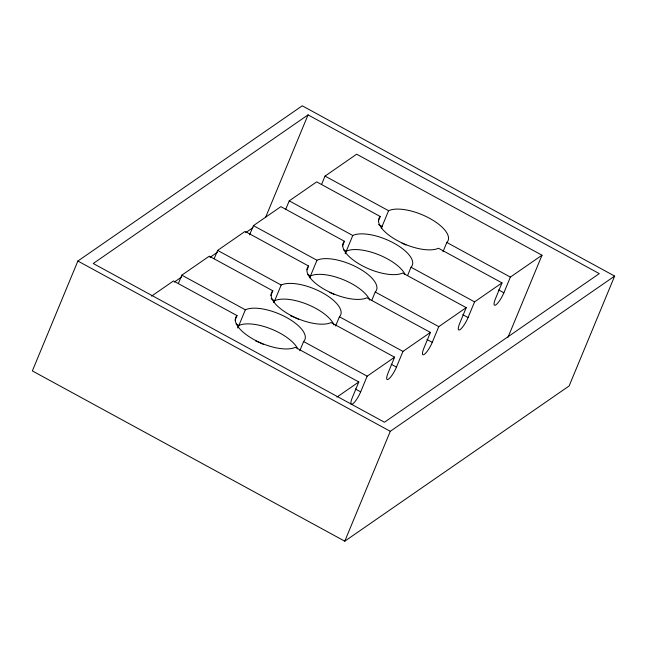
<?xml version="1.0" encoding="UTF-8"?>
<svg xmlns="http://www.w3.org/2000/svg" width="647" height="647" viewBox="0 0 647 647"><rect width="100%" height="100%" fill="white"/><g stroke="black" fill="none" stroke-linecap="round" stroke-linejoin="round"><path stroke-width="0.97" d="M77.866 261.04L32.35 370.917L344.77 541.191L569.134 385.96L614.65 276.083L302.23 105.809L77.866 261.04L390.287 431.306L614.65 276.083M178.386 283.483L181.823 275.169L209.272 256.18L272.816 290.81A34.251 13.935 22.5 0 0 290.01 314.943A34.251 13.935 22.5 0 0 331.07 322.554L394.613 357.193L388.111 372.89A10.845 2.515 -61.4 0 0 388.491 379.15A10.845 2.515 -61.4 0 0 396.465 367.108L402.968 351.41L430.417 332.421L366.873 297.79A34.251 13.935 22.5 0 1 325.813 290.171A34.251 13.935 22.5 0 1 308.619 266.038L245.076 231.408L217.627 250.397L214.189 258.711M249.605 234.861L253.43 225.633L280.879 206.636L344.422 241.274A34.251 13.935 22.5 0 0 361.616 265.399A34.251 13.935 22.5 0 0 402.669 273.018L466.22 307.648L459.718 323.346A10.845 2.515 -61.4 0 0 460.098 329.614A10.845 2.515 -61.4 0 0 468.064 317.564L474.566 301.866L502.015 282.876L438.472 248.246A34.251 13.935 22.5 0 1 397.42 240.627A34.251 13.935 22.5 0 1 380.226 216.502L316.682 181.872L289.233 200.861L285.788 209.167M265.464 217.683L308.045 114.883L599.284 273.616L384.472 422.232L93.233 263.507L308.045 114.883M235.104 320.2L237.02 315.582L173.469 280.952L151.576 296.1M238.112 327.333L245.367 309.8A34.251 13.935 22.5 0 1 286.427 317.418A34.251 13.935 22.5 0 1 303.621 341.551L367.164 376.182L394.613 357.193M270.907 295.428L272.816 290.81M321.591 184.395L325.037 176.089L356.659 154.204L542 255.217L508.008 337.281M273.916 302.561L281.17 285.028A34.251 13.935 22.5 0 1 322.23 292.646A34.251 13.935 22.5 0 1 339.424 316.779L402.968 351.41M307.09 269.734L308.619 266.038M309.711 277.789L316.973 260.264A34.251 13.935 22.5 0 1 358.034 267.874A34.251 13.935 22.5 0 1 375.228 292.007L438.771 326.638L466.22 307.648M342.514 245.884L344.422 241.274M299.796 350.779L303.621 341.551M345.514 253.017L352.777 235.492A34.251 13.935 22.5 0 1 393.837 243.11A34.251 13.935 22.5 0 1 411.023 267.235L474.566 301.866M378.317 221.12L380.226 216.502M335.599 326.007L339.424 316.779M381.318 228.245L388.58 210.72A34.251 13.935 22.5 0 1 429.64 218.338A34.251 13.935 22.5 0 1 446.826 242.463L510.37 277.094L542 255.217M371.782 300.321L375.228 292.007M237.02 315.582A34.251 13.935 22.5 0 0 254.206 339.715A34.251 13.935 22.5 0 0 295.267 347.326L358.81 381.956L352.308 397.654A10.845 2.515 -61.4 0 0 352.688 403.922A10.845 2.515 -61.4 0 0 360.662 391.88L367.164 376.182M407.586 275.549L411.023 267.235M443.001 251.699L446.826 242.463M430.417 332.421L423.914 348.118A10.845 2.515 -61.4 0 0 424.295 354.386A10.845 2.515 -61.4 0 0 432.269 342.336L438.771 326.638M344.77 541.191L390.287 431.306M502.015 282.876L495.513 298.574A10.845 2.515 -61.4 0 0 495.901 304.842A10.845 2.515 -61.4 0 0 503.867 292.792L510.37 277.094M174.294 282.084L181.758 276.916M209.96 257.409L217.424 252.241M245.617 232.734L253.082 227.566M336.917 397.104L358.81 381.956M325.037 176.089L388.58 210.72M378.552 224.493L382.078 226.418A10.845 2.515 -61.4 0 1 381.358 228.051M498.578 289.913L503.867 292.792M289.233 200.861L352.777 235.492M343.63 249.742L346.274 251.19A34.251 13.935 22.5 0 1 378.252 254.562A34.251 13.935 22.5 0 1 405.143 274.498M462.775 314.677L468.064 317.564M253.43 225.633L316.973 260.264M307.826 274.514L310.471 275.962A34.251 13.935 22.5 0 1 343.233 279.65A34.251 13.935 22.5 0 1 369.712 300.103M426.971 339.449L432.269 342.336M217.627 250.397L281.17 285.028M271.142 298.809L274.668 300.726A34.251 13.935 22.5 0 1 307.438 304.413A34.251 13.935 22.5 0 1 333.909 324.875M391.168 364.221L396.465 367.108M181.823 275.169L245.367 309.8M236.22 324.058L238.872 325.498A34.251 13.935 22.5 0 1 270.85 328.87A34.251 13.935 22.5 0 1 297.733 348.814M355.365 388.993L360.662 391.88M274.668 300.726A10.845 2.515 -61.4 0 1 273.948 302.367M310.471 275.962A10.845 2.515 -61.4 0 1 309.751 277.595M346.274 251.19A10.845 2.515 -61.4 0 1 345.15 253.656M238.872 325.498A10.845 2.515 -61.4 0 1 237.748 327.964M401.997 243.175A53.086 21.594 22.5 0 1 406.001 244.995M255.533 340.904A53.086 21.594 22.5 0 1 257.975 341.915M258.784 342.263A53.086 21.594 22.5 0 1 263.58 344.455M290.519 315.809A53.086 21.594 22.5 0 1 292.97 316.804M293.778 317.143A53.086 21.594 22.5 0 1 298.59 319.311M329.582 292.371A53.086 21.594 22.5 0 1 334.394 294.539"/></g></svg>
